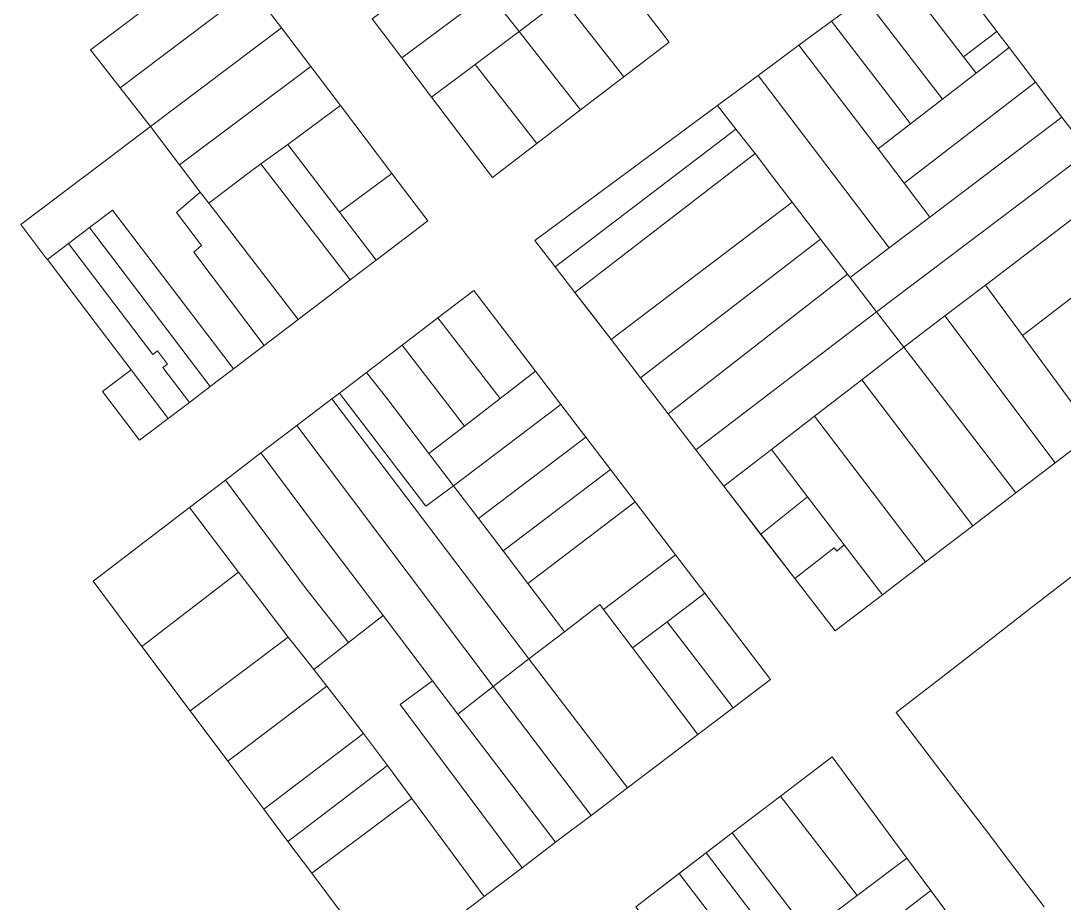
# Model space of a CAD drawing. Header units: metres. Extents: x 3873 to 16340, y -5213 to 3289.
# Drawn here: x 3873.7 to 4129.8, y 1168.6 to 1385.1 of the extents above; entities that cross this region are included whole.
import ezdxf

# ---------------------------------------------------------------- set-up
doc = ezdxf.new("R2010")
doc.units = ezdxf.units.M
doc.layers.add('CONTEXTO-MANZANAS', color=8, linetype='Continuous', lineweight=0, plot=False)
doc.layers.add('CONTEXTO-PARCELAS', color=9, linetype='Continuous', lineweight=0, plot=False)

msp = doc.modelspace()

# ---------------------------------------------------------------- linework, layer by layer
at = {"layer": 'CONTEXTO-MANZANAS'}
for points in [[(4137.16, 1283.91), (4127.6, 1276.6), (4117.94, 1269.23), (4107.41, 1261.2), (4095.72, 1252.29), (4085.19, 1244.26), (4073.57, 1235.38), (4063.66, 1248.26), (4055.28, 1259.13), (4046.22, 1270.88), (4039.34, 1279.84), (4032.59, 1288.63), (4025.79, 1297.48), (4018.54, 1306.88), (4009.66, 1318.45), (4004.82, 1324.73), (3999.88, 1331.17), (4044.72, 1364.32), (4054.63, 1371.66), (4064.69, 1379.1), (4072.69, 1385.04), (4080.66, 1390.91), (4089, 1397.1), (4097.44, 1403.32)], [(4097.44, 1403.32), (4113.29, 1382.45), (4116.25, 1378.54), (4122.72, 1370.01), (4129.22, 1361.48), (4135.74, 1352.95)], [(4017.97, 1399.16), (4032.79, 1379.85), (4021.69, 1371.35), (4011.07, 1363.23), (4000.35, 1355.01), (3989.44, 1346.66), (3974.5, 1366.35), (3967.16, 1376.04), (3959.91, 1385.6)], [(3984.88, 1318.95), (4000.04, 1299.1), (4006.22, 1290.98), (4012.35, 1282.95), (4018.41, 1275.01), (4024.47, 1267.04), (4034.41, 1254.04), (4041.57, 1244.63), (4057.72, 1223.48), (4048.54, 1216.51), (4039.88, 1209.95), (4022.57, 1196.85), (4013.66, 1190.1), (4004.94, 1183.51), (3996.72, 1177.26), (3987.44, 1170.23), (3963.13, 1151.82), (3945.07, 1175.92), (3939.22, 1183.73), (3933.32, 1191.63), (3924.44, 1203.45), (3915.22, 1215.76), (3903.35, 1231.57), (3891.38, 1247.57), (3915.1, 1265.7), (3923.88, 1272.38), (3932.57, 1279.04), (3941.41, 1285.79), (3950, 1292.35), (3951.85, 1293.76), (3958.5, 1298.82), (3967.25, 1305.51), (3976.04, 1312.2), (3984.88, 1318.95)], [(4124.91, 1167.67), (4117.72, 1177.1), (4110.44, 1186.63), (4103.13, 1196.23), (4088.57, 1215.32), (4099.29, 1223.63), (4109.79, 1231.79), (4120.72, 1240.29), (4131.41, 1248.57)], [(4024.6, 1167.67), (4035.38, 1175.92), (4048.32, 1185.79), (4060.19, 1194.85), (4072.85, 1204.51)], [(4072.85, 1204.51), (4091.19, 1179.63), (4097.07, 1171.63), (4102.94, 1163.63)]]:
    msp.add_lwpolyline(points, dxfattribs=at)
at = {"layer": 'CONTEXTO-PARCELAS'}
for points in [[(3988.54, 1391.95), (3994.82, 1396.63), (4010.79, 1408.54), (4017.97, 1399.16), (4006.63, 1390.57), (3995.97, 1382.48), (3988.54, 1391.95)], [(3988.54, 1391.95), (3994.82, 1396.63), (4010.79, 1408.54), (4017.97, 1399.16), (4006.63, 1390.57), (3995.97, 1382.48), (3988.54, 1391.95)], [(3988.54, 1391.95), (3994.82, 1396.63), (4010.79, 1408.54), (4017.97, 1399.16), (4006.63, 1390.57), (3995.97, 1382.48), (3988.54, 1391.95)], [(3898.04, 1368.63), (3890.79, 1378.01), (3900.22, 1385.13), (3910.51, 1392.94), (3923.16, 1402.51), (3930.32, 1393.04), (3898.04, 1368.63)], [(3898.04, 1368.63), (3890.79, 1378.01), (3900.22, 1385.13), (3910.51, 1392.94), (3923.16, 1402.51), (3930.32, 1393.04), (3898.04, 1368.63)], [(3967.16, 1376.04), (3959.91, 1385.6), (3981.32, 1401.57), (3988.54, 1391.95), (3967.16, 1376.04)], [(3967.16, 1376.04), (3959.91, 1385.6), (3981.32, 1401.57), (3988.54, 1391.95), (3967.16, 1376.04)], [(3967.16, 1376.04), (3959.91, 1385.6), (3981.32, 1401.57), (3988.54, 1391.95), (3967.16, 1376.04)], [(4113.29, 1382.45), (4105.1, 1376.25), (4089, 1397.1), (4097.44, 1403.32), (4113.29, 1382.45)], [(4113.29, 1382.45), (4105.1, 1376.25), (4089, 1397.1), (4097.44, 1403.32), (4113.29, 1382.45)], [(4006.63, 1390.57), (4017.97, 1399.16), (4032.79, 1379.85), (4021.69, 1371.35), (4006.63, 1390.57)], [(4006.63, 1390.57), (4017.97, 1399.16), (4032.79, 1379.85), (4021.69, 1371.35), (4006.63, 1390.57)], [(4006.63, 1390.57), (4017.97, 1399.16), (4032.79, 1379.85), (4021.69, 1371.35), (4006.63, 1390.57)], [(4089, 1397.1), (4105.1, 1376.25), (4108.16, 1372.29), (4099.94, 1365.91), (4080.66, 1390.91), (4089, 1397.1)], [(4089, 1397.1), (4105.1, 1376.25), (4108.16, 1372.29), (4099.94, 1365.91), (4080.66, 1390.91), (4089, 1397.1)], [(3905.5, 1359.2), (3898.04, 1368.63), (3930.32, 1393.04), (3937.63, 1383.38), (3911.47, 1363.7), (3905.5, 1359.2)], [(3905.5, 1359.2), (3898.04, 1368.63), (3930.32, 1393.04), (3937.63, 1383.38), (3911.47, 1363.7), (3905.5, 1359.2)], [(3967.16, 1376.04), (3988.54, 1391.95), (3995.97, 1382.48), (3985.22, 1374.38), (3974.5, 1366.35), (3967.16, 1376.04)], [(3967.16, 1376.04), (3988.54, 1391.95), (3995.97, 1382.48), (3985.22, 1374.38), (3974.5, 1366.35), (3967.16, 1376.04)], [(3967.16, 1376.04), (3988.54, 1391.95), (3995.97, 1382.48), (3985.22, 1374.38), (3974.5, 1366.35), (3967.16, 1376.04)], [(4092.1, 1359.85), (4072.69, 1385.04), (4080.66, 1390.91), (4099.94, 1365.91), (4092.1, 1359.85)], [(4092.1, 1359.85), (4072.69, 1385.04), (4080.66, 1390.91), (4099.94, 1365.91), (4092.1, 1359.85)], [(3995.97, 1382.48), (4006.63, 1390.57), (4021.69, 1371.35), (4011.07, 1363.23), (3995.97, 1382.48)], [(3995.97, 1382.48), (4006.63, 1390.57), (4021.69, 1371.35), (4011.07, 1363.23), (3995.97, 1382.48)], [(3995.97, 1382.48), (4006.63, 1390.57), (4021.69, 1371.35), (4011.07, 1363.23), (3995.97, 1382.48)], [(3912.57, 1349.76), (3905.5, 1359.2), (3911.47, 1363.7), (3937.63, 1383.38), (3944.85, 1373.91), (3912.57, 1349.76)], [(3912.57, 1349.76), (3905.5, 1359.2), (3911.47, 1363.7), (3937.63, 1383.38), (3944.85, 1373.91), (3912.57, 1349.76)], [(4084.1, 1353.66), (4064.69, 1379.1), (4072.69, 1385.04), (4092.1, 1359.85), (4084.1, 1353.66)], [(4084.1, 1353.66), (4064.69, 1379.1), (4072.69, 1385.04), (4092.1, 1359.85), (4084.1, 1353.66)], [(3985.22, 1374.38), (3995.97, 1382.48), (4011.07, 1363.23), (4000.35, 1355.01), (3985.22, 1374.38)], [(3985.22, 1374.38), (3995.97, 1382.48), (4011.07, 1363.23), (4000.35, 1355.01), (3985.22, 1374.38)], [(3985.22, 1374.38), (3995.97, 1382.48), (4011.07, 1363.23), (4000.35, 1355.01), (3985.22, 1374.38)], [(4108.16, 1372.29), (4105.1, 1376.25), (4113.29, 1382.45), (4116.25, 1378.54), (4108.16, 1372.29)], [(4108.16, 1372.29), (4105.1, 1376.25), (4113.29, 1382.45), (4116.25, 1378.54), (4108.16, 1372.29)], [(4064.69, 1379.1), (4084.1, 1353.66), (4090.5, 1345.23), (4096.82, 1336.95), (4086.85, 1329.38), (4054.63, 1371.66), (4064.69, 1379.1)], [(4064.69, 1379.1), (4084.1, 1353.66), (4090.5, 1345.23), (4096.82, 1336.95), (4086.85, 1329.38), (4054.63, 1371.66), (4064.69, 1379.1)], [(4090.5, 1345.23), (4084.1, 1353.66), (4092.1, 1359.85), (4099.94, 1365.91), (4108.16, 1372.29), (4116.25, 1378.54), (4122.72, 1370.01), (4090.5, 1345.23)], [(4090.5, 1345.23), (4084.1, 1353.66), (4092.1, 1359.85), (4099.94, 1365.91), (4108.16, 1372.29), (4116.25, 1378.54), (4122.72, 1370.01), (4090.5, 1345.23)], [(3944.85, 1373.91), (3952.1, 1364.32), (3950, 1362.76), (3939.19, 1354.76), (3932.58, 1349.97), (3929.35, 1347.63), (3919.82, 1340.32), (3917.72, 1343.04), (3912.57, 1349.76), (3944.85, 1373.91)], [(3944.85, 1373.91), (3952.1, 1364.32), (3950, 1362.76), (3939.19, 1354.76), (3932.58, 1349.97), (3929.35, 1347.63), (3919.82, 1340.32), (3917.72, 1343.04), (3912.57, 1349.76), (3944.85, 1373.91)], [(3989.44, 1346.66), (3974.5, 1366.35), (3985.22, 1374.38), (4000.35, 1355.01), (3989.44, 1346.66)], [(3989.44, 1346.66), (3974.5, 1366.35), (3985.22, 1374.38), (4000.35, 1355.01), (3989.44, 1346.66)], [(3989.44, 1346.66), (3974.5, 1366.35), (3985.22, 1374.38), (4000.35, 1355.01), (3989.44, 1346.66)], [(4063.04, 1340.63), (4058.47, 1346.6), (4053.91, 1352.57), (4049.16, 1358.54), (4044.72, 1364.32), (4054.63, 1371.66), (4086.85, 1329.38), (4077.22, 1322.1), (4076.6, 1322.95), (4070, 1331.51), (4063.04, 1340.63)], [(4063.04, 1340.63), (4058.47, 1346.6), (4053.91, 1352.57), (4049.16, 1358.54), (4044.72, 1364.32), (4054.63, 1371.66), (4086.85, 1329.38), (4077.22, 1322.1), (4076.6, 1322.95), (4070, 1331.51), (4063.04, 1340.63)], [(4096.82, 1336.95), (4090.5, 1345.23), (4122.72, 1370.01), (4129.22, 1361.48), (4096.82, 1336.95)], [(4096.82, 1336.95), (4090.5, 1345.23), (4122.72, 1370.01), (4129.22, 1361.48), (4096.82, 1336.95)], [(3939.19, 1354.76), (3950, 1362.76), (3952.1, 1364.32), (3964.71, 1347.66), (3951.88, 1338.15), (3939.19, 1354.76)], [(3939.19, 1354.76), (3950, 1362.76), (3952.1, 1364.32), (3964.71, 1347.66), (3951.88, 1338.15), (3939.19, 1354.76)], [(4004.82, 1324.73), (3999.88, 1331.16), (4044.72, 1364.32), (4049.16, 1358.54), (4004.82, 1324.73)], [(4004.82, 1324.73), (3999.88, 1331.16), (4044.72, 1364.32), (4049.16, 1358.54), (4004.82, 1324.73)], [(4077.22, 1322.1), (4086.85, 1329.38), (4096.82, 1336.95), (4129.22, 1361.48), (4135.74, 1352.95), (4083.69, 1313.7), (4077.22, 1322.1)], [(4077.22, 1322.1), (4086.85, 1329.38), (4096.82, 1336.95), (4129.22, 1361.48), (4135.74, 1352.95), (4083.69, 1313.7), (4077.22, 1322.1)], [(3896.13, 1338.65), (3890.47, 1334.35), (3885.36, 1330.47), (3880.17, 1326.52), (3879.83, 1326.97), (3873.66, 1335.11), (3889.04, 1346.73), (3889.63, 1347.16), (3905.5, 1359.2), (3912.57, 1349.76), (3917.72, 1343.04), (3911.88, 1338.07), (3918, 1329.95), (3916.1, 1328.29), (3933.38, 1305.45), (3925.85, 1299.7), (3896.13, 1338.65)], [(3896.13, 1338.65), (3890.47, 1334.35), (3885.36, 1330.47), (3880.17, 1326.52), (3879.83, 1326.97), (3873.66, 1335.11), (3889.04, 1346.73), (3889.63, 1347.16), (3905.5, 1359.2), (3912.57, 1349.76), (3917.72, 1343.04), (3911.88, 1338.07), (3918, 1329.95), (3916.1, 1328.29), (3933.38, 1305.45), (3925.85, 1299.7), (3896.13, 1338.65)], [(4009.66, 1318.45), (4004.82, 1324.73), (4049.16, 1358.54), (4053.91, 1352.57), (4009.66, 1318.45)], [(4009.66, 1318.45), (4004.82, 1324.73), (4049.16, 1358.54), (4053.91, 1352.57), (4009.66, 1318.45)], [(3954.49, 1321.51), (3932.58, 1349.97), (3939.19, 1354.76), (3951.88, 1338.15), (3960.88, 1326.38), (3954.49, 1321.51)], [(3954.49, 1321.51), (3932.58, 1349.97), (3939.19, 1354.76), (3951.88, 1338.15), (3960.88, 1326.38), (3954.49, 1321.51)], [(4018.54, 1306.88), (4013.97, 1312.85), (4009.66, 1318.45), (4053.91, 1352.57), (4058.47, 1346.6), (4063.04, 1340.63), (4018.54, 1306.88)], [(4018.54, 1306.88), (4013.97, 1312.85), (4009.66, 1318.45), (4053.91, 1352.57), (4058.47, 1346.6), (4063.04, 1340.63), (4018.54, 1306.88)], [(4083.69, 1313.7), (4135.74, 1352.95), (4142.25, 1344.41), (4110.47, 1320.26), (4100.5, 1312.7), (4090.41, 1305.01), (4083.69, 1313.7)], [(4083.69, 1313.7), (4135.74, 1352.95), (4142.25, 1344.41), (4110.47, 1320.26), (4100.5, 1312.7), (4090.41, 1305.01), (4083.69, 1313.7)], [(3941.75, 1311.82), (3919.82, 1340.32), (3929.35, 1347.63), (3932.58, 1349.97), (3954.49, 1321.51), (3951.29, 1319.07), (3941.75, 1311.82)], [(3941.75, 1311.82), (3919.82, 1340.32), (3929.35, 1347.63), (3932.58, 1349.97), (3954.49, 1321.51), (3951.29, 1319.07), (3941.75, 1311.82)], [(3964.71, 1347.66), (3973.54, 1336.01), (3960.88, 1326.38), (3951.88, 1338.15), (3964.71, 1347.66)], [(3964.71, 1347.66), (3973.54, 1336.01), (3960.88, 1326.38), (3951.88, 1338.15), (3964.71, 1347.66)], [(3918, 1329.95), (3911.88, 1338.07), (3917.72, 1343.04), (3919.82, 1340.32), (3941.75, 1311.82), (3933.38, 1305.45), (3916.1, 1328.29), (3918, 1329.95)], [(3918, 1329.95), (3911.88, 1338.07), (3917.72, 1343.04), (3919.82, 1340.32), (3941.75, 1311.82), (3933.38, 1305.45), (3916.1, 1328.29), (3918, 1329.95)], [(4119.54, 1307.91), (4110.47, 1320.26), (4142.25, 1344.41), (4151.44, 1332.29), (4131.91, 1317.35), (4119.54, 1307.91)], [(4119.54, 1307.91), (4110.47, 1320.26), (4142.25, 1344.41), (4151.44, 1332.29), (4131.91, 1317.35), (4119.54, 1307.91)], [(4025.79, 1297.48), (4018.54, 1306.88), (4063.04, 1340.63), (4070, 1331.51), (4025.79, 1297.48)], [(4025.79, 1297.48), (4018.54, 1306.88), (4063.04, 1340.63), (4070, 1331.51), (4025.79, 1297.48)], [(3896.13, 1338.65), (3925.85, 1299.7), (3920.13, 1295.35), (3890.47, 1334.35), (3896.13, 1338.65)], [(3896.13, 1338.65), (3925.85, 1299.7), (3920.13, 1295.35), (3890.47, 1334.35), (3896.13, 1338.65)], [(3920.13, 1295.35), (3915.03, 1291.47), (3908.52, 1300.02), (3909.63, 1300.87), (3907.18, 1304.1), (3906.07, 1303.25), (3885.36, 1330.47), (3890.47, 1334.35), (3920.13, 1295.35)], [(3920.13, 1295.35), (3915.03, 1291.47), (3908.52, 1300.02), (3909.63, 1300.87), (3907.18, 1304.1), (3906.07, 1303.25), (3885.36, 1330.47), (3890.47, 1334.35), (3920.13, 1295.35)], [(3885.36, 1330.47), (3906.07, 1303.25), (3907.18, 1304.1), (3909.63, 1300.87), (3908.52, 1300.02), (3915.03, 1291.47), (3909.79, 1287.48), (3900.72, 1299.43), (3891.9, 1311.07), (3885.51, 1319.48), (3880.17, 1326.52), (3885.36, 1330.47)], [(3885.36, 1330.47), (3906.07, 1303.25), (3907.18, 1304.1), (3909.63, 1300.87), (3908.52, 1300.02), (3915.03, 1291.47), (3909.79, 1287.48), (3900.72, 1299.43), (3891.9, 1311.07), (3885.51, 1319.48), (3880.17, 1326.52), (3885.36, 1330.47)], [(4025.79, 1297.48), (4070, 1331.51), (4076.6, 1322.95), (4032.6, 1288.63), (4025.79, 1297.48)], [(4025.79, 1297.48), (4070, 1331.51), (4076.6, 1322.95), (4032.6, 1288.63), (4025.79, 1297.48)], [(4039.35, 1279.85), (4032.6, 1288.63), (4076.6, 1322.95), (4077.22, 1322.1), (4083.69, 1313.7), (4039.35, 1279.85)], [(4039.35, 1279.85), (4032.6, 1288.63), (4076.6, 1322.95), (4077.22, 1322.1), (4083.69, 1313.7), (4039.35, 1279.85)], [(4127.6, 1276.6), (4100.5, 1312.7), (4110.47, 1320.26), (4119.54, 1307.91), (4137.16, 1283.91), (4127.6, 1276.6)], [(4127.6, 1276.6), (4100.5, 1312.7), (4110.47, 1320.26), (4119.54, 1307.91), (4137.16, 1283.91), (4127.6, 1276.6)], [(3976.04, 1312.2), (3984.88, 1318.95), (4000.04, 1299.1), (3991.29, 1292.38), (3976.04, 1312.2)], [(3976.04, 1312.2), (3984.88, 1318.95), (4000.04, 1299.1), (3991.29, 1292.38), (3976.04, 1312.2)], [(3976.04, 1312.2), (3984.88, 1318.95), (4000.04, 1299.1), (3991.29, 1292.38), (3976.04, 1312.2)], [(4119.54, 1307.91), (4131.91, 1317.35), (4140.94, 1305.6), (4150.07, 1293.76), (4137.16, 1283.91), (4119.54, 1307.91)], [(4119.54, 1307.91), (4131.91, 1317.35), (4140.94, 1305.6), (4150.07, 1293.76), (4137.16, 1283.91), (4119.54, 1307.91)], [(3967.25, 1305.51), (3976.04, 1312.2), (3991.29, 1292.38), (3982.57, 1285.66), (3967.25, 1305.51)], [(3967.25, 1305.51), (3976.04, 1312.2), (3991.29, 1292.38), (3982.57, 1285.66), (3967.25, 1305.51)], [(3967.25, 1305.51), (3976.04, 1312.2), (3991.29, 1292.38), (3982.57, 1285.66), (3967.25, 1305.51)], [(4080.15, 1297), (4068.46, 1288.09), (4057.91, 1279.91), (4046.22, 1270.88), (4039.35, 1279.85), (4083.69, 1313.7), (4090.41, 1305.01), (4080.15, 1297)], [(4080.15, 1297), (4068.46, 1288.09), (4057.91, 1279.91), (4046.22, 1270.88), (4039.35, 1279.85), (4083.69, 1313.7), (4090.41, 1305.01), (4080.15, 1297)], [(4117.94, 1269.23), (4090.41, 1305.01), (4100.5, 1312.7), (4127.6, 1276.6), (4117.94, 1269.23)], [(4117.94, 1269.23), (4090.41, 1305.01), (4100.5, 1312.7), (4127.6, 1276.6), (4117.94, 1269.23)], [(3963.47, 1292.51), (3958.5, 1298.82), (3967.25, 1305.51), (3982.57, 1285.66), (3973.82, 1278.95), (3963.47, 1292.51)], [(3963.47, 1292.51), (3958.5, 1298.82), (3967.25, 1305.51), (3982.57, 1285.66), (3973.82, 1278.95), (3963.47, 1292.51)], [(3963.47, 1292.51), (3958.5, 1298.82), (3967.25, 1305.51), (3982.57, 1285.66), (3973.82, 1278.95), (3963.47, 1292.51)], [(4080.15, 1297), (4090.41, 1305.01), (4117.94, 1269.23), (4107.41, 1261.2), (4080.15, 1297)], [(4080.15, 1297), (4090.41, 1305.01), (4117.94, 1269.23), (4107.41, 1261.2), (4080.15, 1297)], [(3902.78, 1282.15), (3893.72, 1294.1), (3900.72, 1299.43), (3909.79, 1287.48), (3902.78, 1282.15)], [(3902.78, 1282.15), (3893.72, 1294.1), (3900.72, 1299.43), (3909.79, 1287.48), (3902.78, 1282.15)], [(3958.5, 1298.82), (3963.47, 1292.51), (3973.82, 1278.95), (3979.88, 1271.01), (3973.07, 1265.95), (3951.85, 1293.76), (3958.5, 1298.82)], [(3958.5, 1298.82), (3963.47, 1292.51), (3973.82, 1278.95), (3979.88, 1271.01), (3973.07, 1265.95), (3951.85, 1293.76), (3958.5, 1298.82)], [(3958.5, 1298.82), (3963.47, 1292.51), (3973.82, 1278.95), (3979.88, 1271.01), (3973.07, 1265.95), (3951.85, 1293.76), (3958.5, 1298.82)], [(3973.82, 1278.95), (3982.57, 1285.66), (3991.29, 1292.38), (4000.04, 1299.1), (4006.22, 1290.98), (3979.88, 1271.01), (3973.82, 1278.95)], [(3973.82, 1278.95), (3982.57, 1285.66), (3991.29, 1292.38), (4000.04, 1299.1), (4006.22, 1290.98), (3979.88, 1271.01), (3973.82, 1278.95)], [(3973.82, 1278.95), (3982.57, 1285.66), (3991.29, 1292.38), (4000.04, 1299.1), (4006.22, 1290.98), (3979.88, 1271.01), (3973.82, 1278.95)], [(4080.15, 1297), (4107.41, 1261.2), (4095.72, 1252.29), (4068.46, 1288.09), (4080.15, 1297)], [(4080.15, 1297), (4107.41, 1261.2), (4095.72, 1252.29), (4068.46, 1288.09), (4080.15, 1297)], [(3986.04, 1262.98), (3992.07, 1255.01), (3998.13, 1247.04), (4007.13, 1235.16), (3998.38, 1228.51), (3950, 1292.35), (3951.85, 1293.76), (3973.07, 1265.95), (3979.88, 1271.01), (3986.04, 1262.98)], [(3986.04, 1262.98), (3992.07, 1255.01), (3998.13, 1247.04), (4007.13, 1235.16), (3998.38, 1228.51), (3950, 1292.35), (3951.85, 1293.76), (3973.07, 1265.95), (3979.88, 1271.01), (3986.04, 1262.98)], [(3986.04, 1262.98), (3992.07, 1255.01), (3998.13, 1247.04), (4007.13, 1235.16), (3998.38, 1228.51), (3950, 1292.35), (3951.85, 1293.76), (3973.07, 1265.95), (3979.88, 1271.01), (3986.04, 1262.98)], [(3989.63, 1221.73), (3941.41, 1285.79), (3950, 1292.35), (3998.38, 1228.51), (3989.63, 1221.73)], [(3989.63, 1221.73), (3941.41, 1285.79), (3950, 1292.35), (3998.38, 1228.51), (3989.63, 1221.73)], [(3989.63, 1221.73), (3941.41, 1285.79), (3950, 1292.35), (3998.38, 1228.51), (3989.63, 1221.73)], [(3986.04, 1262.98), (3979.88, 1271.01), (4006.22, 1290.98), (4012.35, 1282.95), (3986.04, 1262.98)], [(3986.04, 1262.98), (3979.88, 1271.01), (4006.22, 1290.98), (4012.35, 1282.95), (3986.04, 1262.98)], [(3986.04, 1262.98), (3979.88, 1271.01), (4006.22, 1290.98), (4012.35, 1282.95), (3986.04, 1262.98)], [(3932.57, 1279.04), (3941.41, 1285.79), (3989.63, 1221.73), (3980.91, 1214.95), (3974.75, 1223.1), (3962.63, 1239.16), (3946.69, 1260.07), (3932.57, 1279.04)], [(3932.57, 1279.04), (3941.41, 1285.79), (3989.63, 1221.73), (3980.91, 1214.95), (3974.75, 1223.1), (3962.63, 1239.16), (3946.69, 1260.07), (3932.57, 1279.04)], [(3932.57, 1279.04), (3941.41, 1285.79), (3989.63, 1221.73), (3980.91, 1214.95), (3974.75, 1223.1), (3962.63, 1239.16), (3946.69, 1260.07), (3932.57, 1279.04)], [(4075.82, 1256.51), (4066.82, 1268.29), (4057.91, 1279.91), (4068.46, 1288.09), (4095.72, 1252.29), (4085.19, 1244.26), (4075.82, 1256.51)], [(4075.82, 1256.51), (4066.82, 1268.29), (4057.91, 1279.91), (4068.46, 1288.09), (4095.72, 1252.29), (4085.19, 1244.26), (4075.82, 1256.51)], [(3986.04, 1262.98), (4012.35, 1282.95), (4018.41, 1275.01), (3992.07, 1255.01), (3986.04, 1262.98)], [(3986.04, 1262.98), (4012.35, 1282.95), (4018.41, 1275.01), (3992.07, 1255.01), (3986.04, 1262.98)], [(3986.04, 1262.98), (4012.35, 1282.95), (4018.41, 1275.01), (3992.07, 1255.01), (3986.04, 1262.98)], [(3954.1, 1232.54), (3943.72, 1245.7), (3923.88, 1272.38), (3932.57, 1279.04), (3946.69, 1260.07), (3962.63, 1239.16), (3954.1, 1232.54)], [(3954.1, 1232.54), (3943.72, 1245.7), (3923.88, 1272.38), (3932.57, 1279.04), (3946.69, 1260.07), (3962.63, 1239.16), (3954.1, 1232.54)], [(3954.1, 1232.54), (3943.72, 1245.7), (3923.88, 1272.38), (3932.57, 1279.04), (3946.69, 1260.07), (3962.63, 1239.16), (3954.1, 1232.54)], [(4057.91, 1279.91), (4066.82, 1268.29), (4055.29, 1259.13), (4046.22, 1270.88), (4057.91, 1279.91)], [(4057.91, 1279.91), (4066.82, 1268.29), (4055.29, 1259.13), (4046.22, 1270.88), (4057.91, 1279.91)], [(3998.13, 1247.04), (3992.07, 1255.01), (4018.41, 1275.01), (4024.47, 1267.04), (3998.13, 1247.04)], [(3998.13, 1247.04), (3992.07, 1255.01), (4018.41, 1275.01), (4024.47, 1267.04), (3998.13, 1247.04)], [(3998.13, 1247.04), (3992.07, 1255.01), (4018.41, 1275.01), (4024.47, 1267.04), (3998.13, 1247.04)], [(3942.19, 1230.13), (3939.29, 1233.88), (3930.69, 1245.13), (3927.13, 1249.82), (3915.1, 1265.7), (3923.88, 1272.38), (3943.72, 1245.7), (3954.1, 1232.54), (3945.57, 1225.91), (3942.19, 1230.13)], [(3942.19, 1230.13), (3939.29, 1233.88), (3930.69, 1245.13), (3927.13, 1249.82), (3915.1, 1265.7), (3923.88, 1272.38), (3943.72, 1245.7), (3954.1, 1232.54), (3945.57, 1225.91), (3942.19, 1230.13)], [(3942.19, 1230.13), (3939.29, 1233.88), (3930.69, 1245.13), (3927.13, 1249.82), (3915.1, 1265.7), (3923.88, 1272.38), (3943.72, 1245.7), (3954.1, 1232.54), (3945.57, 1225.91), (3942.19, 1230.13)], [(4063.66, 1248.26), (4055.29, 1259.13), (4066.82, 1268.29), (4075.82, 1256.51), (4073.97, 1254.95), (4073.35, 1255.76), (4063.66, 1248.26)], [(4063.66, 1248.26), (4055.29, 1259.13), (4066.82, 1268.29), (4075.82, 1256.51), (4073.97, 1254.95), (4073.35, 1255.76), (4063.66, 1248.26)], [(3915.1, 1265.7), (3927.13, 1249.82), (3903.35, 1231.57), (3891.38, 1247.57), (3915.1, 1265.7)], [(3915.1, 1265.7), (3927.13, 1249.82), (3903.35, 1231.57), (3891.38, 1247.57), (3915.1, 1265.7)], [(3915.1, 1265.7), (3927.13, 1249.82), (3903.35, 1231.57), (3891.38, 1247.57), (3915.1, 1265.7)], [(4034.41, 1254.04), (4016.72, 1240.6), (4015.82, 1241.82), (4007.13, 1235.16), (3998.13, 1247.04), (4024.47, 1267.04), (4034.41, 1254.04)], [(4034.41, 1254.04), (4016.72, 1240.6), (4015.82, 1241.82), (4007.13, 1235.16), (3998.13, 1247.04), (4024.47, 1267.04), (4034.41, 1254.04)], [(4034.41, 1254.04), (4016.72, 1240.6), (4015.82, 1241.82), (4007.13, 1235.16), (3998.13, 1247.04), (4024.47, 1267.04), (4034.41, 1254.04)], [(4063.66, 1248.26), (4073.35, 1255.76), (4073.97, 1254.95), (4075.82, 1256.51), (4085.19, 1244.26), (4073.57, 1235.38), (4063.66, 1248.26)], [(4063.66, 1248.26), (4073.35, 1255.76), (4073.97, 1254.95), (4075.82, 1256.51), (4085.19, 1244.26), (4073.57, 1235.38), (4063.66, 1248.26)], [(4016.72, 1240.6), (4034.41, 1254.04), (4041.57, 1244.63), (4032.35, 1237.63), (4023.85, 1231.2), (4016.72, 1240.6)], [(4016.72, 1240.6), (4034.41, 1254.04), (4041.57, 1244.63), (4032.35, 1237.63), (4023.85, 1231.2), (4016.72, 1240.6)], [(4016.72, 1240.6), (4034.41, 1254.04), (4041.57, 1244.63), (4032.35, 1237.63), (4023.85, 1231.2), (4016.72, 1240.6)], [(3903.35, 1231.57), (3927.13, 1249.82), (3930.69, 1245.13), (3939.29, 1233.88), (3915.22, 1215.76), (3903.35, 1231.57)], [(3903.35, 1231.57), (3927.13, 1249.82), (3930.69, 1245.13), (3939.29, 1233.88), (3915.22, 1215.76), (3903.35, 1231.57)], [(3903.35, 1231.57), (3927.13, 1249.82), (3930.69, 1245.13), (3939.29, 1233.88), (3915.22, 1215.76), (3903.35, 1231.57)], [(4048.54, 1216.51), (4032.35, 1237.63), (4041.57, 1244.63), (4057.72, 1223.48), (4048.54, 1216.51)], [(4048.54, 1216.51), (4032.35, 1237.63), (4041.57, 1244.63), (4057.72, 1223.48), (4048.54, 1216.51)], [(4048.54, 1216.51), (4032.35, 1237.63), (4041.57, 1244.63), (4057.72, 1223.48), (4048.54, 1216.51)], [(4007.13, 1235.16), (4015.82, 1241.82), (4016.72, 1240.6), (4023.85, 1231.2), (4039.88, 1209.95), (4022.57, 1196.85), (3998.38, 1228.51), (4007.13, 1235.16)], [(4007.13, 1235.16), (4015.82, 1241.82), (4016.72, 1240.6), (4023.85, 1231.2), (4039.88, 1209.95), (4022.57, 1196.85), (3998.38, 1228.51), (4007.13, 1235.16)], [(4007.13, 1235.16), (4015.82, 1241.82), (4016.72, 1240.6), (4023.85, 1231.2), (4039.88, 1209.95), (4022.57, 1196.85), (3998.38, 1228.51), (4007.13, 1235.16)], [(3957.79, 1210.17), (3948.75, 1221.79), (3945.57, 1225.91), (3954.1, 1232.54), (3962.63, 1239.16), (3974.75, 1223.1), (3966.82, 1217.35), (3996.72, 1177.26), (3987.44, 1170.23), (3969.63, 1194.26), (3963.63, 1202.35), (3957.79, 1210.17)], [(3957.79, 1210.17), (3948.75, 1221.79), (3945.57, 1225.91), (3954.1, 1232.54), (3962.63, 1239.16), (3974.75, 1223.1), (3966.82, 1217.35), (3996.72, 1177.26), (3987.44, 1170.23), (3969.63, 1194.26), (3963.63, 1202.35), (3957.79, 1210.17)], [(3957.79, 1210.17), (3948.75, 1221.79), (3945.57, 1225.91), (3954.1, 1232.54), (3962.63, 1239.16), (3974.75, 1223.1), (3966.82, 1217.35), (3996.72, 1177.26), (3987.44, 1170.23), (3969.63, 1194.26), (3963.63, 1202.35), (3957.79, 1210.17)], [(4023.85, 1231.2), (4032.35, 1237.63), (4048.54, 1216.51), (4039.88, 1209.95), (4023.85, 1231.2)], [(4023.85, 1231.2), (4032.35, 1237.63), (4048.54, 1216.51), (4039.88, 1209.95), (4023.85, 1231.2)], [(4023.85, 1231.2), (4032.35, 1237.63), (4048.54, 1216.51), (4039.88, 1209.95), (4023.85, 1231.2)], [(3924.44, 1203.45), (3915.22, 1215.76), (3939.29, 1233.88), (3942.19, 1230.13), (3945.57, 1225.91), (3948.75, 1221.79), (3924.44, 1203.45)], [(3924.44, 1203.45), (3915.22, 1215.76), (3939.29, 1233.88), (3942.19, 1230.13), (3945.57, 1225.91), (3948.75, 1221.79), (3924.44, 1203.45)], [(3924.44, 1203.45), (3915.22, 1215.76), (3939.29, 1233.88), (3942.19, 1230.13), (3945.57, 1225.91), (3948.75, 1221.79), (3924.44, 1203.45)], [(3989.63, 1221.73), (3998.38, 1228.51), (4022.57, 1196.85), (4013.66, 1190.1), (3989.63, 1221.73)], [(3989.63, 1221.73), (3998.38, 1228.51), (4022.57, 1196.85), (4013.66, 1190.1), (3989.63, 1221.73)], [(3989.63, 1221.73), (3998.38, 1228.51), (4022.57, 1196.85), (4013.66, 1190.1), (3989.63, 1221.73)], [(3948.75, 1221.79), (3957.79, 1210.17), (3933.32, 1191.63), (3924.44, 1203.45), (3948.75, 1221.79)], [(3948.75, 1221.79), (3957.79, 1210.17), (3933.32, 1191.63), (3924.44, 1203.45), (3948.75, 1221.79)], [(3948.75, 1221.79), (3957.79, 1210.17), (3933.32, 1191.63), (3924.44, 1203.45), (3948.75, 1221.79)], [(3980.91, 1214.95), (4004.94, 1183.51), (3996.72, 1177.26), (3966.82, 1217.35), (3974.75, 1223.1), (3980.91, 1214.95)], [(3980.91, 1214.95), (4004.94, 1183.51), (3996.72, 1177.26), (3966.82, 1217.35), (3974.75, 1223.1), (3980.91, 1214.95)], [(3980.91, 1214.95), (4004.94, 1183.51), (3996.72, 1177.26), (3966.82, 1217.35), (3974.75, 1223.1), (3980.91, 1214.95)], [(4004.94, 1183.51), (3980.91, 1214.95), (3989.63, 1221.73), (4013.66, 1190.1), (4004.94, 1183.51)], [(4004.94, 1183.51), (3980.91, 1214.95), (3989.63, 1221.73), (4013.66, 1190.1), (4004.94, 1183.51)], [(4004.94, 1183.51), (3980.91, 1214.95), (3989.63, 1221.73), (4013.66, 1190.1), (4004.94, 1183.51)], [(3939.22, 1183.73), (3933.32, 1191.63), (3957.79, 1210.17), (3963.63, 1202.35), (3939.22, 1183.73)], [(3939.22, 1183.73), (3933.32, 1191.63), (3957.79, 1210.17), (3963.63, 1202.35), (3939.22, 1183.73)], [(3939.22, 1183.73), (3933.32, 1191.63), (3957.79, 1210.17), (3963.63, 1202.35), (3939.22, 1183.73)], [(4079, 1170.42), (4060.19, 1194.85), (4072.85, 1204.51), (4091.19, 1179.63), (4079, 1170.42)], [(4079, 1170.42), (4060.19, 1194.85), (4072.85, 1204.51), (4091.19, 1179.63), (4079, 1170.42)], [(3939.22, 1183.73), (3963.63, 1202.35), (3969.63, 1194.26), (3945.07, 1175.92), (3939.22, 1183.73)], [(3939.22, 1183.73), (3963.63, 1202.35), (3969.63, 1194.26), (3945.07, 1175.92), (3939.22, 1183.73)], [(3939.22, 1183.73), (3963.63, 1202.35), (3969.63, 1194.26), (3945.07, 1175.92), (3939.22, 1183.73)], [(3969.63, 1194.26), (3987.44, 1170.23), (3963.13, 1151.82), (3945.07, 1175.92), (3969.63, 1194.26)], [(3969.63, 1194.26), (3987.44, 1170.23), (3963.13, 1151.82), (3945.07, 1175.92), (3969.63, 1194.26)], [(3969.63, 1194.26), (3987.44, 1170.23), (3963.13, 1151.82), (3945.07, 1175.92), (3969.63, 1194.26)], [(4048.31, 1185.79), (4060.19, 1194.85), (4079, 1170.42), (4066.98, 1161.35), (4048.31, 1185.79)], [(4048.31, 1185.79), (4060.19, 1194.85), (4079, 1170.42), (4066.98, 1161.35), (4048.31, 1185.79)], [(4041.87, 1180.88), (4048.31, 1185.79), (4066.98, 1161.35), (4070.5, 1156.74), (4064.07, 1151.82), (4041.87, 1180.88)], [(4041.87, 1180.88), (4048.31, 1185.79), (4066.98, 1161.35), (4070.5, 1156.74), (4064.07, 1151.82), (4041.87, 1180.88)], [(4041.87, 1180.88), (4064.07, 1151.82), (4070.5, 1156.74), (4073.13, 1153.3), (4079.17, 1145.39), (4084.73, 1138.11), (4071.66, 1128.13), (4035.24, 1175.81), (4041.87, 1180.88)], [(4041.87, 1180.88), (4064.07, 1151.82), (4070.5, 1156.74), (4073.13, 1153.3), (4079.17, 1145.39), (4084.73, 1138.11), (4071.66, 1128.13), (4035.24, 1175.81), (4041.87, 1180.88)], [(4066.98, 1161.35), (4079, 1170.42), (4091.19, 1179.63), (4097.07, 1171.63), (4073.13, 1153.3), (4070.5, 1156.74), (4066.98, 1161.35)], [(4066.98, 1161.35), (4079, 1170.42), (4091.19, 1179.63), (4097.07, 1171.63), (4073.13, 1153.3), (4070.5, 1156.74), (4066.98, 1161.35)], [(4061.16, 1119.23), (4054.87, 1127.55), (4047.6, 1137.17), (4024.6, 1167.67), (4035.24, 1175.81), (4071.66, 1128.13), (4069.04, 1125.32), (4061.16, 1119.23)], [(4061.16, 1119.23), (4054.87, 1127.55), (4047.6, 1137.17), (4024.6, 1167.67), (4035.24, 1175.81), (4071.66, 1128.13), (4069.04, 1125.32), (4061.16, 1119.23)], [(4079.17, 1145.39), (4073.13, 1153.3), (4097.07, 1171.63), (4102.94, 1163.63), (4079.17, 1145.39)], [(4079.17, 1145.39), (4073.13, 1153.3), (4097.07, 1171.63), (4102.94, 1163.63), (4079.17, 1145.39)]]:
    msp.add_lwpolyline(points, dxfattribs=at)

doc.saveas('drawing.dxf')
